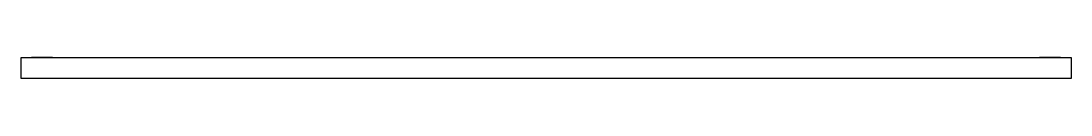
# Model space of a CAD drawing. Header units: metres. Extents: x -2.5 to 2.5, y -0.1 to 0.
import ezdxf

# ---------------------------------------------------------------- set-up
doc = ezdxf.new("R2010")
doc.units = ezdxf.units.M
doc.layers.add('3D_Asfalt_XS_ColBlackS', color=250, linetype='Continuous')
doc.layers.add('3D_Veistripe_XS_ColWhiteS', color=7, linetype='Continuous')

msp = doc.modelspace()

# ---------------------------------------------------------------- linework, layer by layer
at = {"layer": '3D_Asfalt_XS_ColBlackS', "elevation": 0.5}
msp.add_lwpolyline([(-2.5, 0), (2.5, 0), (2.5, -0.1), (-2.5, -0.1)], close=True, dxfattribs=at)
at = {"layer": '3D_Veistripe_XS_ColWhiteS', "elevation": 0.5}
for points in [[(-2.45, 0.001), (-2.45, 0), (-2.35, 0), (-2.35, 0.001), (-2.45, 0.001)], [(2.35, 0.001), (2.35, 0), (2.45, 0), (2.45, 0.001), (2.35, 0.001)]]:
    msp.add_lwpolyline(points, dxfattribs=at)

doc.saveas('drawing.dxf')
